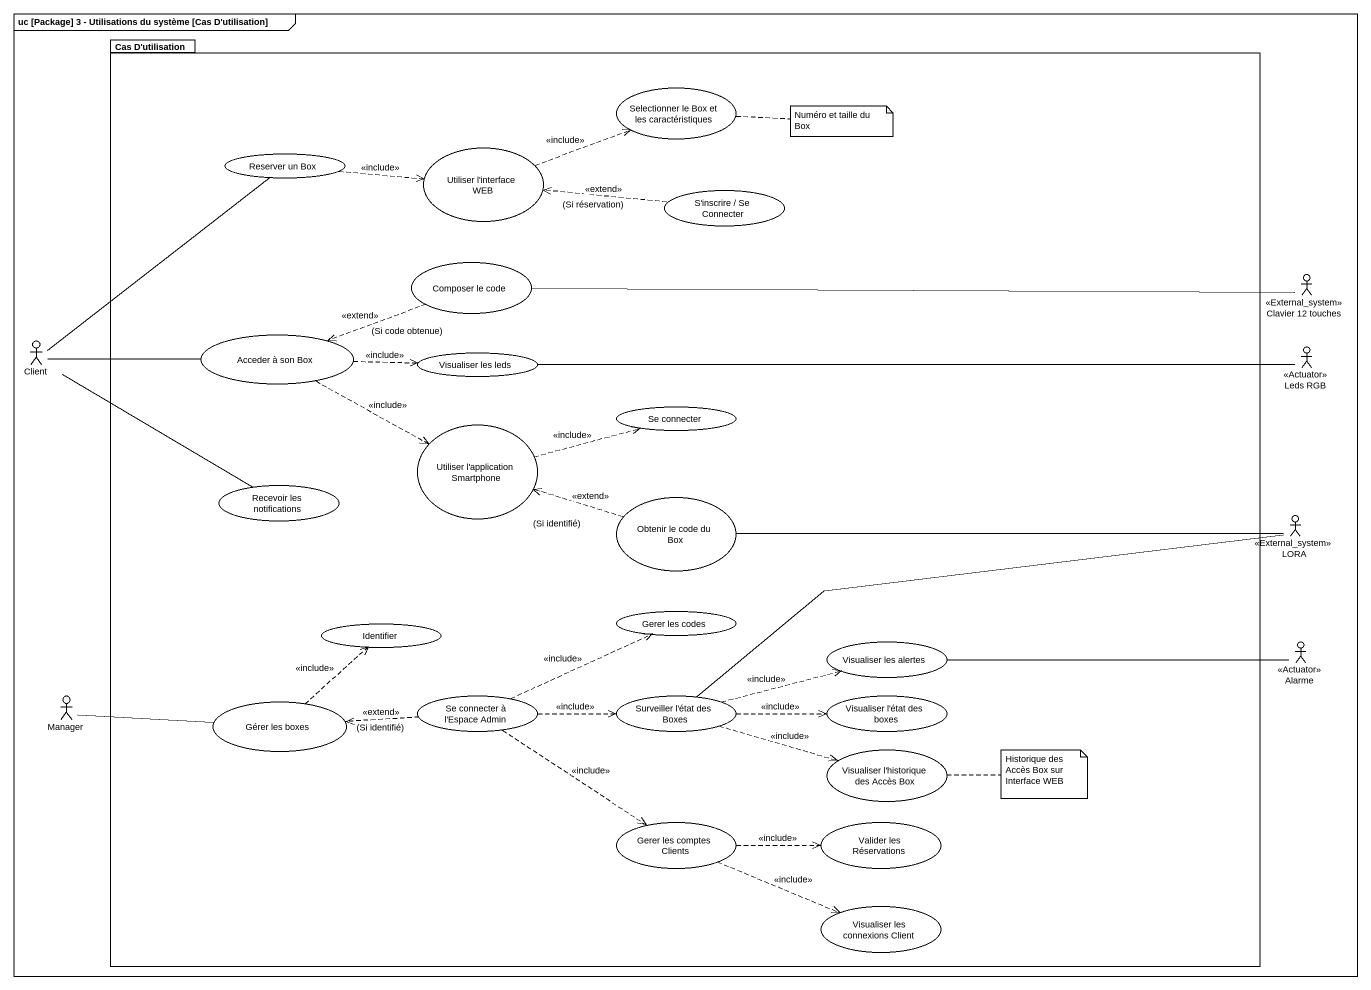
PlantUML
@startuml
mainframe uc [Package] 3 - Utilisations du système [Cas D'utilisation]
package "Cas D'utilisation" as Cas_D_utilisation {
  usecase "Selectionner le Box et les caractéristiques" as Selectionner_le_Box_et_les
  usecase "Reserver un Box" as Reserver_un_Box
  usecase "Utiliser l'interface WEB" as Utiliser_l_interface_WEB
  usecase "S'inscrire / Se Connecter" as S_inscrire_Se_Connecter
  usecase "Composer le code" as Composer_le_code
  usecase "Acceder à son Box" as Acceder_à_son_Box
  usecase "Visualiser les leds" as Visualiser_les_leds
  usecase "Utiliser l'application Smartphone" as Utiliser_l_application
  usecase "Se connecter" as Se_connecter
  usecase "Recevoir les notifications" as Recevoir_les_notifications
  usecase "Obtenir le code du Box" as Obtenir_le_code_du_Box
  usecase Identifier
  usecase "Gerer les codes" as Gerer_les_codes
  usecase "Visualiser les alertes" as Visualiser_les_alertes
  usecase "Gérer les boxes" as Gérer_les_boxes
  usecase "Se connecter à l'Espace Admin" as Se_connecter_à_l_Espace
  usecase "Surveiller l'état des Boxes" as Surveiller_l_état_des_Boxes
  usecase "Visualiser l'état des boxes" as Visualiser_l_état_des_boxes
  usecase "Visualiser l'historique des Accès Box" as Visualiser_l_historique_des
  usecase "Gerer les comptes Clients" as Gerer_les_comptes_Clients
  usecase "Valider les Réservations" as Valider_les_Réservations
  usecase "Visualiser les connexions Client" as Visualiser_les_connexions
}
actor "Clavier 12 touches" as Clavier_12_touches <<External_system>>
actor Client
actor "Leds RGB" as Leds_RGB <<Actuator>>
actor LORA <<External_system>>
actor Alarme <<Actuator>>
actor Manager
Reserver_un_Box .right.> Utiliser_l_interface_WEB : <<include>>
Utiliser_l_interface_WEB .right.> Selectionner_le_Box_et_les : <<include>>
S_inscrire_Se_Connecter .left.> Utiliser_l_interface_WEB : <<extend>>\n(Si réservation)
Composer_le_code -right- Clavier_12_touches
Composer_le_code .left.> Acceder_à_son_Box : <<extend>>\n(Si code obtenue)
Client -up- Reserver_un_Box
Client -right- Acceder_à_son_Box
Client -right- Recevoir_les_notifications
Acceder_à_son_Box .right.> Visualiser_les_leds : <<include>>
Acceder_à_son_Box .right.> Utiliser_l_application : <<include>>
Leds_RGB -left- Visualiser_les_leds
Utiliser_l_application .right.> Se_connecter : <<include>>
Obtenir_le_code_du_Box .left.> Utiliser_l_application : <<extend>>\n(Si identifié)
Obtenir_le_code_du_Box -right- LORA
Visualiser_les_alertes -right- Alarme
Manager -right- Gérer_les_boxes
Gérer_les_boxes .up.> Identifier : <<include>>
Se_connecter_à_l_Espace .right.> Gerer_les_codes : <<include>>
Se_connecter_à_l_Espace .left.> Gérer_les_boxes : <<extend>>\n(Si identifié)
Se_connecter_à_l_Espace .right.> Surveiller_l_état_des_Boxes : <<include>>
Se_connecter_à_l_Espace ..> Gerer_les_comptes_Clients : <<include>>
Surveiller_l_état_des_Boxes -right- LORA
Surveiller_l_état_des_Boxes .right.> Visualiser_les_alertes : <<include>>
Surveiller_l_état_des_Boxes .right.> Visualiser_l_état_des_boxes : <<include>>
Surveiller_l_état_des_Boxes .right.> Visualiser_l_historique_des : <<include>>
Gerer_les_comptes_Clients .right.> Valider_les_Réservations : <<include>>
Gerer_les_comptes_Clients .right.> Visualiser_les_connexions : <<include>>
note right of Selectionner_le_Box_et_les : Numéro et taille du Box
note right of Visualiser_l_historique_des : Historique des Accès Box sur Interface WEB
@enduml
